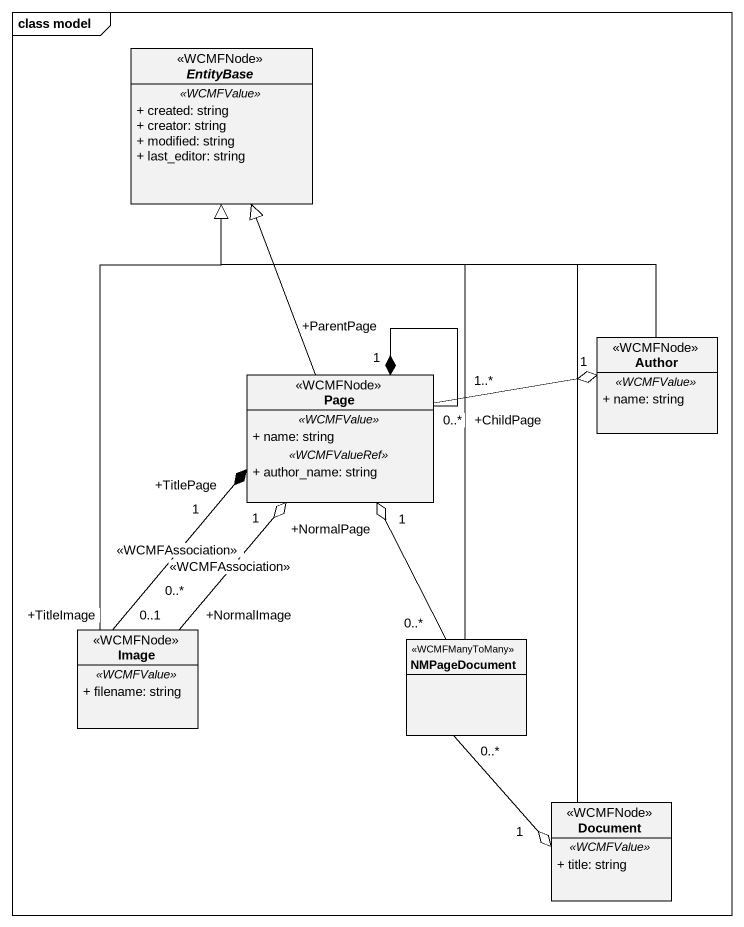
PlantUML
@startuml
mainframe class model
hide circle
hide empty members
skinparam classAttributeIconSize 0
abstract class EntityBase <<WCMFNode>> {
  .. <<WCMFValue>> ..
  + created: string
  + creator: string
  + modified: string
  + last_editor: string
}
class "Page" as Page_ <<WCMFNode>> {
  .. <<WCMFValue>> ..
  + name: string
  .. <<WCMFValueRef>> ..
  + author_name: string
}
class Author <<WCMFNode>> {
  .. <<WCMFValue>> ..
  + name: string
}
class Image <<WCMFNode>> {
  .. <<WCMFValue>> ..
  + filename: string
}
class NMPageDocument <<WCMFManyToMany>>
class Document <<WCMFNode>> {
  .. <<WCMFValue>> ..
  + title: string
}
Page_ -up-|> EntityBase
Page_ "+ChildPage\n0..*" --* "+ParentPage\n1" Page_
Page_ "1..*" -right-o "1" Author
Author -left-|> EntityBase
Image -up-|> EntityBase
Image "+TitleImage\n0..1" -up-* "+TitlePage\n1" Page_ : <<WCMFAssociation>>
Image "+NormalImage\n0..*" -up-o "+NormalPage\n1" Page_ : <<WCMFAssociation>>
NMPageDocument -up-|> EntityBase
NMPageDocument "0..*" -up-o "1" Page_
NMPageDocument "0..*" --o "1" Document
Document -up-|> EntityBase
@enduml
